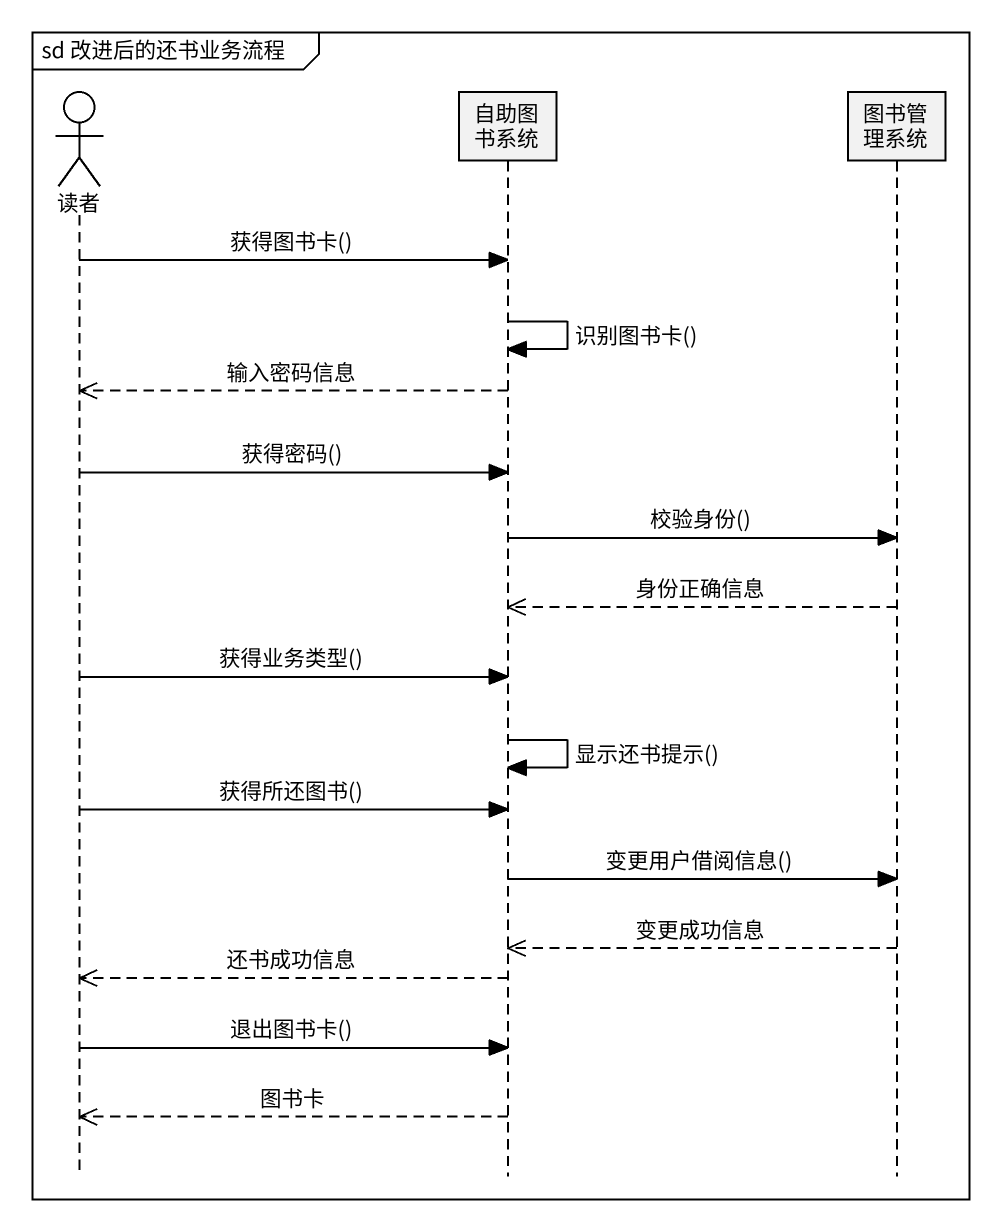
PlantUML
@startuml
mainframe sd 改进后的还书业务流程
hide footbox
actor 读者
participant 自助图书系统
participant 图书管理系统

读者 -> 自助图书系统 : 获得图书卡()
自助图书系统 -> 自助图书系统 : 识别图书卡()
自助图书系统 -->> 读者 : 输入密码信息
读者 -> 自助图书系统 : 获得密码()
自助图书系统 -> 图书管理系统 : 校验身份()
图书管理系统 -->> 自助图书系统 : 身份正确信息
读者 -> 自助图书系统 : 获得业务类型()
自助图书系统 -> 自助图书系统 : 显示还书提示()
读者 -> 自助图书系统 : 获得所还图书()
自助图书系统 -> 图书管理系统 : 变更用户借阅信息()
图书管理系统 -->> 自助图书系统 : 变更成功信息
自助图书系统 -->> 读者 : 还书成功信息
读者 -> 自助图书系统 : 退出图书卡()
自助图书系统 -->> 读者 : 图书卡
@enduml
